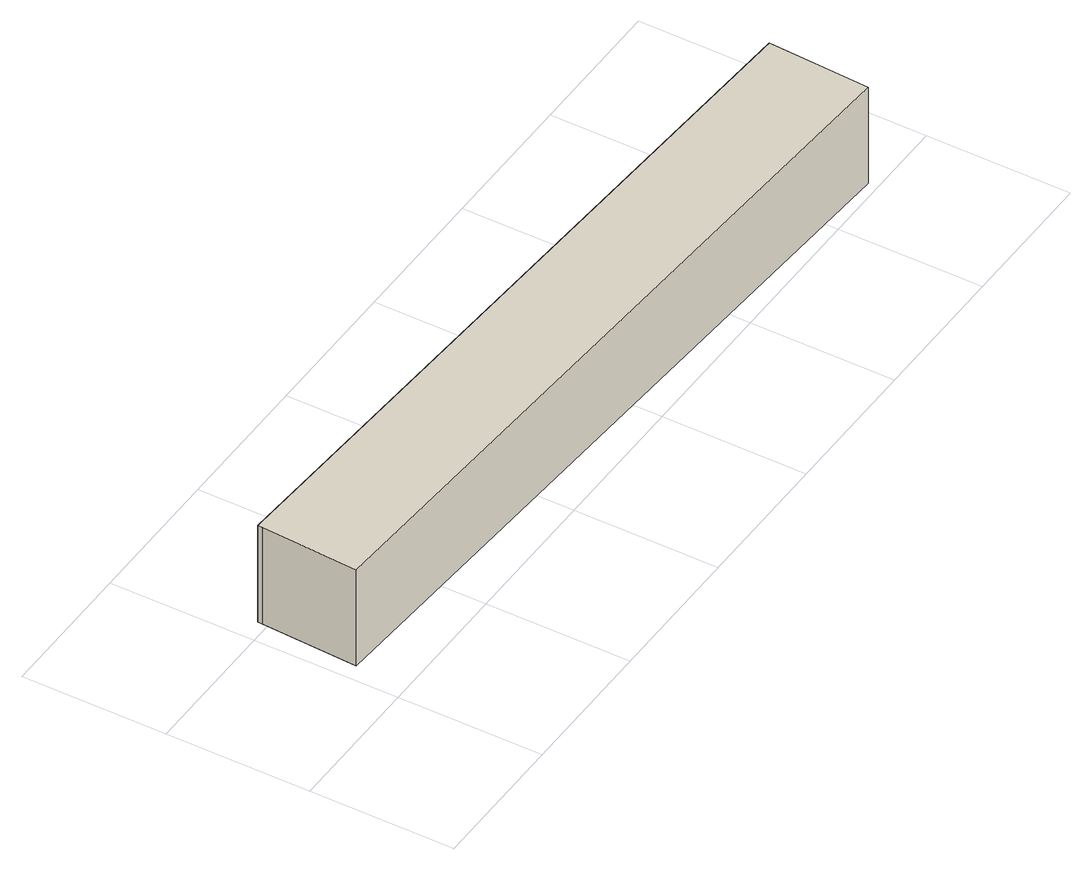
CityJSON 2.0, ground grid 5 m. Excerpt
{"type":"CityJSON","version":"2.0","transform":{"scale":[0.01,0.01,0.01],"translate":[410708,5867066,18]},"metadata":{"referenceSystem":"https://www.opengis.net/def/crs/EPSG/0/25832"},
"CityObjects":{
"building1":{"type":"Building","attributes":{"Gemeindeschluessel":"03454033","AbsoluteHoehe":"18.029","MittlereTraufHoehe":"21.781","Firsthoehe":"21.781","function":"51009_1610","roofType":"1000","measuredHeight":3.75},"address":[{"country":"Germany","locality":"Lorup"}],"geometry":[{"type":"MultiSurface","lod":"1","boundaries":[[[0,1,2,3,4]],[[5,6,7,8,9]],[[5,9,4,3]],[[6,5,3,2]],[[7,6,2,1]],[[8,7,1,0]],[[9,8,0,4]]]}]}
},
"vertices":[
[60,181,378],[2727,34,378],[2746,389,378],[79,535,378],[78,519,378],[79,535,3],[2746,389,3],[2727,34,3],[60,181,3],[78,519,3]
]}
